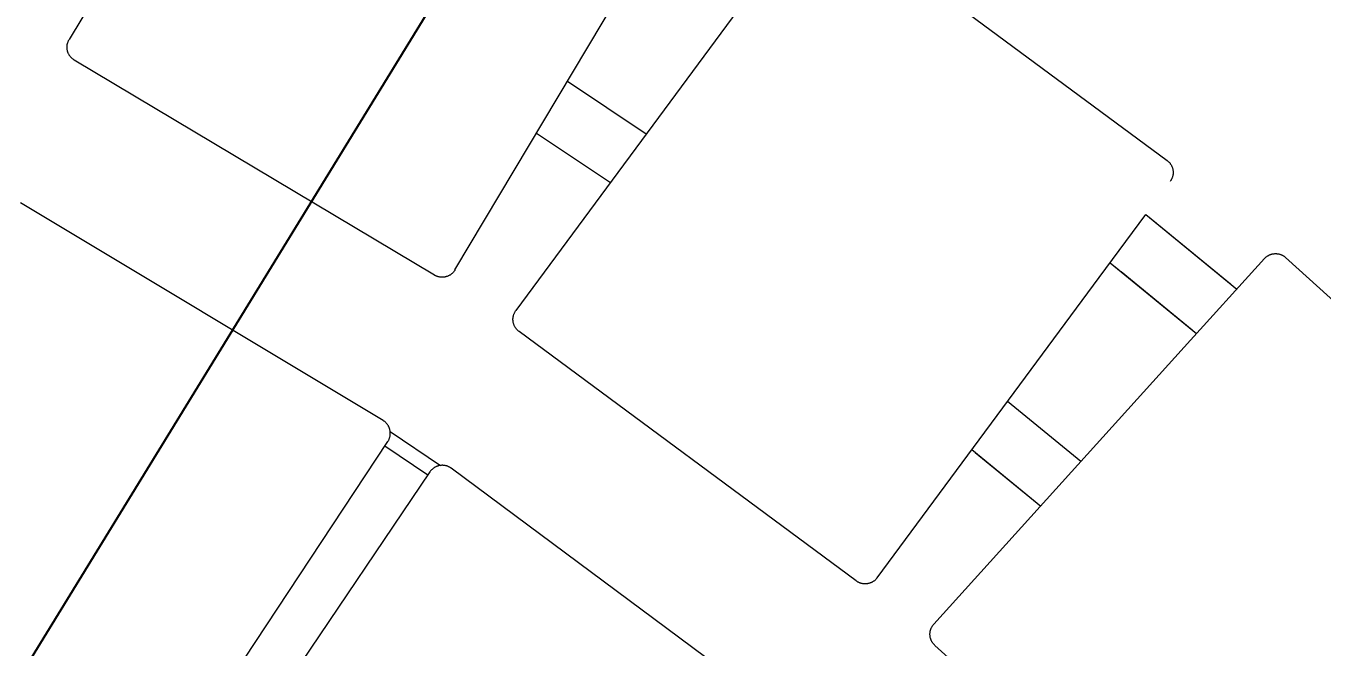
# Model space of a CAD drawing. Header units: inches. Extents: x -11 to 189, y -7 to 133.
# Drawn here: x 66.4 to 80.02, y 48.28 to 54.81 of the extents above; entities that cross this region are included whole.
import ezdxf

# ---------------------------------------------------------------- set-up
doc = ezdxf.new("R2010")
doc.units = ezdxf.units.IN
doc.layers.add('ZANO_R', color=7, linetype='Continuous', lineweight=0)
doc.layers.add('ZANO_W', color=1, linetype='Continuous', lineweight=0)
doc.styles.get("Standard").update_dxf_attribs({"font": 'arial.ttf'})
doc.dimstyles.new('amerykanie', dxfattribs={"dimtxt": 50, "dimasz": 50, "dimexe": 0.5, "dimexo": 0.5, "dimgap": 1, "dimtad": 1, "dimdec": 0, "dimzin": 0, "dimlunit": 5, "dimtxsty": 'Standard', "dimcen": 0.09, "dimclrd": 1, "dimclre": 1, "dimclrt": 1, "dimazin": 0, "dimtfac": 1, "dimtdec": 0, "dimtmove": 0, "dimatfit": 3, "dimfxl": 1, "dimtzin": 0, "dimarcsym": 1})

# ---------------------------------------------------------------- blocks, each defined once
blk = doc.blocks.new('*D404')
at = {"layer": 'ZANO_W', "color": 1, "lineweight": -2}
blk.add_line((71.748, 56.792), (53.374, 26.87), dxfattribs=at)
at = {"layer": 'ZANO_W', "color": 1}
blk.add_solid([(71.89, 56.705), (71.606, 56.88), (72.271, 57.645)], dxfattribs=at)
at = {"layer": 'ZANO_W', "color": 1, "insert": (53.436, 29.513), "char_height": 1.625, "attachment_point": 5, "rotation": 58.4481}
blk.add_mtext('R61', dxfattribs=at)

msp = doc.modelspace()

# ---------------------------------------------------------------- linework, layer by layer
at = {"layer": 'ZANO_R'}
for p, q in [((68.86266, 58.03741), (66.85097, 54.66718)), ((74.84953, 56.0186), (78.39488, 53.39681)), ((70.90765, 52.24574), (72.91935, 55.61598)), ((73.88194, 54.97502), (71.54822, 51.81921)), ((66.83922, 54.64303), (66.84123, 54.64802)), ((66.84123, 54.64802), (66.84342, 54.65293)), ((66.84342, 54.65293), (66.84577, 54.65776)), ((66.84577, 54.65776), (66.84829, 54.66252)), ((66.84829, 54.66252), (66.85097, 54.66718)), ((66.82871, 54.58517), (66.82876, 54.59055)), ((66.82885, 54.5798), (66.82871, 54.58517)), ((66.82876, 54.59055), (66.82899, 54.59592)), ((66.82917, 54.57443), (66.82885, 54.5798)), ((66.82899, 54.59592), (66.82941, 54.60128)), ((66.82967, 54.56907), (66.82917, 54.57443)), ((66.82941, 54.60128), (66.83, 54.60663)), ((66.83036, 54.56374), (66.82967, 54.56907)), ((66.83, 54.60663), (66.83078, 54.61195)), ((66.83122, 54.55843), (66.83036, 54.56374)), ((66.83078, 54.61195), (66.83174, 54.61724)), ((66.83227, 54.55316), (66.83122, 54.55843)), ((66.83174, 54.61724), (66.83288, 54.62249)), ((66.8335, 54.54792), (66.83227, 54.55316)), ((66.83288, 54.62249), (66.8342, 54.62771)), ((66.8349, 54.54273), (66.8335, 54.54792)), ((66.8342, 54.62771), (66.8357, 54.63287)), ((66.83648, 54.53759), (66.8349, 54.54273)), ((66.8357, 54.63287), (66.83737, 54.63798)), ((66.83824, 54.53251), (66.83648, 54.53759)), ((66.83737, 54.63798), (66.83922, 54.64303)), ((66.84017, 54.52749), (66.83824, 54.53251)), ((66.84227, 54.52254), (66.84017, 54.52749)), ((66.84453, 54.51766), (66.84227, 54.52254)), ((66.84696, 54.51287), (66.84453, 54.51766)), ((66.84956, 54.50816), (66.84696, 54.51287)), ((66.85231, 54.50354), (66.84956, 54.50816)), ((66.85522, 54.49902), (66.85231, 54.50354)), ((66.85828, 54.4946), (66.85522, 54.49902)), ((66.86149, 54.49028), (66.85828, 54.4946)), ((66.86485, 54.48608), (66.86149, 54.49028)), ((66.86835, 54.482), (66.86485, 54.48608)), ((66.87198, 54.47803), (66.86835, 54.482)), ((66.87575, 54.4742), (66.87198, 54.47803)), ((66.87965, 54.47049), (66.87575, 54.4742)), ((66.88367, 54.46692), (66.87965, 54.47049)), ((66.88781, 54.46349), (66.88367, 54.46692)), ((66.89207, 54.46021), (66.88781, 54.46349)), ((66.89643, 54.45707), (66.89207, 54.46021)), ((66.9009, 54.45408), (66.89643, 54.45707)), ((66.90547, 54.45124), (66.9009, 54.45408)), ((70.69171, 52.19123), (66.90547, 54.45124)), ((72.91895, 53.6728), (72.08923, 54.22528)), ((71.76611, 53.68393), (72.54409, 53.16591)), ((71.76611, 53.68393), (72.54412, 53.16588)), ((78.39488, 53.39681), (78.39914, 53.39354)), ((78.39914, 53.39354), (78.4033, 53.39012)), ((78.4033, 53.39012), (78.40733, 53.38657)), ((78.40733, 53.38657), (78.41125, 53.38288)), ((78.41125, 53.38288), (78.41503, 53.37906)), ((78.41503, 53.37906), (78.41868, 53.37511)), ((78.41868, 53.37511), (78.42219, 53.37104)), ((78.42219, 53.37104), (78.42557, 53.36685)), ((78.42557, 53.36685), (78.42879, 53.36255)), ((78.42879, 53.36255), (78.43187, 53.35814)), ((78.43187, 53.35814), (78.4348, 53.35363)), ((78.4348, 53.35363), (78.43757, 53.34902)), ((78.43757, 53.34902), (78.44018, 53.34432)), ((78.44018, 53.34432), (78.44263, 53.33953)), ((78.44263, 53.33953), (78.44492, 53.33466)), ((78.44492, 53.33466), (78.44703, 53.32972)), ((78.44703, 53.32972), (78.44898, 53.32471)), ((78.44898, 53.32471), (78.45076, 53.31963)), ((78.45076, 53.31963), (78.45236, 53.3145)), ((78.45236, 53.3145), (78.45378, 53.30931)), ((78.45378, 53.30931), (78.45503, 53.30408)), ((78.45503, 53.30408), (78.4561, 53.29881)), ((78.4561, 53.29881), (78.45698, 53.29351)), ((78.45698, 53.29351), (78.45769, 53.28818)), ((78.45769, 53.28818), (78.45821, 53.28283)), ((78.43098, 53.18093), (78.42786, 53.17655)), ((78.43395, 53.18541), (78.43098, 53.18093)), ((78.43677, 53.18999), (78.43395, 53.18541)), ((78.43943, 53.19466), (78.43677, 53.18999)), ((78.44193, 53.19943), (78.43943, 53.19466)), ((78.44426, 53.20427), (78.44193, 53.19943)), ((78.44643, 53.20919), (78.44426, 53.20427)), ((78.44843, 53.21419), (78.44643, 53.20919)), ((78.45025, 53.21924), (78.44843, 53.21419)), ((78.45191, 53.22436), (78.45025, 53.21924)), ((78.45338, 53.22953), (78.45191, 53.22436)), ((78.45468, 53.23475), (78.45338, 53.22953)), ((78.4558, 53.24001), (78.45468, 53.23475)), ((78.45674, 53.2453), (78.4558, 53.24001)), ((78.4575, 53.25063), (78.45674, 53.2453)), ((78.45808, 53.25597), (78.4575, 53.25063)), ((78.45847, 53.26134), (78.45808, 53.25597)), ((78.45821, 53.28283), (78.45855, 53.27746)), ((78.45868, 53.26671), (78.45847, 53.26134)), ((78.45855, 53.27746), (78.45871, 53.27209)), ((78.45871, 53.27209), (78.45868, 53.26671)), ((70.15138, 50.66369), (66.3381, 52.95042)), ((77.68052, 52.16596), (78.17003, 52.8279)), ((78.17003, 52.8279), (78.2825, 52.73751)), ((78.17003, 52.8279), (79.12765, 52.04389)), ((78.30617, 52.71844), (79.06095, 52.09956)), ((79.41854, 52.36546), (78.57534, 51.43335)), ((79.41854, 52.36546), (79.42222, 52.36938)), ((79.42222, 52.36938), (79.42602, 52.37318)), ((79.42602, 52.37318), (79.42996, 52.37684)), ((79.42996, 52.37684), (79.43402, 52.38037)), ((79.43402, 52.38037), (79.43819, 52.38376)), ((79.43819, 52.38376), (79.44248, 52.38701)), ((79.44248, 52.38701), (79.44688, 52.3901)), ((79.44688, 52.3901), (79.45138, 52.39305)), ((79.45138, 52.39305), (79.45597, 52.39583)), ((79.45597, 52.39583), (79.46066, 52.39846)), ((79.46066, 52.39846), (79.46544, 52.40093)), ((79.46544, 52.40093), (79.4703, 52.40324)), ((79.4703, 52.40324), (79.47524, 52.40537)), ((79.47524, 52.40537), (79.48024, 52.40734)), ((79.48024, 52.40734), (79.48531, 52.40913)), ((79.48531, 52.40913), (79.49044, 52.41075)), ((79.49044, 52.41075), (79.49562, 52.4122)), ((79.49562, 52.4122), (79.50084, 52.41347)), ((79.50084, 52.41347), (79.50611, 52.41455)), ((79.50611, 52.41455), (79.51141, 52.41546)), ((79.51141, 52.41546), (79.51674, 52.41619)), ((79.51674, 52.41619), (79.52209, 52.41673)), ((79.52209, 52.41673), (79.52745, 52.41709)), ((79.52745, 52.41709), (79.53283, 52.41727)), ((79.53283, 52.41727), (79.5382, 52.41726)), ((79.5382, 52.41726), (79.54358, 52.41707)), ((79.54358, 52.41707), (79.54894, 52.4167)), ((79.54894, 52.4167), (79.55429, 52.41614)), ((79.55429, 52.41614), (79.55962, 52.4154)), ((79.55962, 52.4154), (79.56491, 52.41448)), ((79.56491, 52.41448), (79.57018, 52.41338)), ((79.57018, 52.41338), (79.5754, 52.41211)), ((79.5754, 52.41211), (79.58058, 52.41065)), ((79.58058, 52.41065), (79.5857, 52.40902)), ((79.5857, 52.40902), (79.59077, 52.40721)), ((79.59077, 52.40721), (79.59577, 52.40523)), ((79.59577, 52.40523), (79.6007, 52.40308)), ((79.6007, 52.40308), (79.60555, 52.40077)), ((79.60555, 52.40077), (79.61032, 52.39829)), ((79.61032, 52.39829), (79.615, 52.39565)), ((79.615, 52.39565), (79.6196, 52.39285)), ((79.6196, 52.39285), (79.62409, 52.38989)), ((79.62409, 52.38989), (79.62848, 52.38679)), ((79.62848, 52.38679), (79.63276, 52.38353)), ((79.63276, 52.38353), (79.63693, 52.38013)), ((79.63693, 52.38013), (79.64097, 52.37659)), ((79.64097, 52.37659), (82.91097, 49.4185)), ((70.85988, 52.19549), (70.85535, 52.19258)), ((70.8643, 52.19855), (70.85988, 52.19549)), ((70.86861, 52.20176), (70.8643, 52.19855)), ((70.87281, 52.20512), (70.86861, 52.20176)), ((70.8769, 52.20862), (70.87281, 52.20512)), ((70.88086, 52.21225), (70.8769, 52.20862)), ((70.88469, 52.21602), (70.88086, 52.21225)), ((70.8884, 52.21992), (70.88469, 52.21602)), ((70.89197, 52.22394), (70.8884, 52.21992)), ((70.8954, 52.22808), (70.89197, 52.22394)), ((70.89869, 52.23234), (70.8954, 52.22808)), ((70.90183, 52.2367), (70.89869, 52.23234)), ((70.90481, 52.24117), (70.90183, 52.2367)), ((70.90765, 52.24574), (70.90481, 52.24117)), ((77.7952, 52.32104), (77.88729, 52.24699)), ((77.7952, 52.32104), (78.70473, 51.57638)), ((77.91071, 52.22812), (78.65763, 51.61569)), ((70.69637, 52.18856), (70.69171, 52.19123)), ((70.70113, 52.18604), (70.69637, 52.18856)), ((70.70596, 52.18369), (70.70113, 52.18604)), ((70.71088, 52.1815), (70.70596, 52.18369)), ((70.71586, 52.17949), (70.71088, 52.1815)), ((70.72091, 52.17764), (70.71586, 52.17949)), ((70.72602, 52.17597), (70.72091, 52.17764)), ((70.73119, 52.17447), (70.72602, 52.17597)), ((70.7364, 52.17315), (70.73119, 52.17447)), ((70.74165, 52.17201), (70.7364, 52.17315)), ((70.74695, 52.17105), (70.74165, 52.17201)), ((70.75227, 52.17027), (70.74695, 52.17105)), ((70.75761, 52.16968), (70.75227, 52.17027)), ((70.76297, 52.16926), (70.75761, 52.16968)), ((70.76834, 52.16903), (70.76297, 52.16926)), ((70.77372, 52.16898), (70.76834, 52.16903)), ((70.7791, 52.16912), (70.77372, 52.16898)), ((70.78446, 52.16944), (70.7791, 52.16912)), ((70.78982, 52.16994), (70.78446, 52.16944)), ((70.79515, 52.17063), (70.78982, 52.16994)), ((70.80046, 52.17149), (70.79515, 52.17063)), ((70.80573, 52.17254), (70.80046, 52.17149)), ((70.81097, 52.17377), (70.80573, 52.17254)), ((70.81616, 52.17517), (70.81097, 52.17377)), ((70.8213, 52.17675), (70.81616, 52.17517)), ((70.82638, 52.17851), (70.8213, 52.17675)), ((70.8314, 52.18044), (70.82638, 52.17851)), ((70.83635, 52.18254), (70.8314, 52.18044)), ((70.84123, 52.1848), (70.83635, 52.18254)), ((70.84602, 52.18723), (70.84123, 52.1848)), ((70.85074, 52.18983), (70.84602, 52.18723)), ((70.85535, 52.19258), (70.85074, 52.18983)), ((75.3468, 49.01015), (77.68052, 52.16596)), ((71.52765, 51.78158), (71.52965, 51.78657)), ((71.52965, 51.78657), (71.53181, 51.79149)), ((71.53181, 51.79149), (71.53415, 51.79634)), ((71.53415, 51.79634), (71.53665, 51.8011)), ((71.53665, 51.8011), (71.5393, 51.80577)), ((71.5393, 51.80577), (71.54212, 51.81036)), ((71.54212, 51.81036), (71.54509, 51.81484)), ((71.54509, 51.81484), (71.54822, 51.81921)), ((71.51737, 51.72368), (71.51739, 51.72906)), ((71.51752, 51.71831), (71.51737, 51.72368)), ((71.51739, 51.72906), (71.5176, 51.73443)), ((71.51786, 51.71294), (71.51752, 51.71831)), ((71.5176, 51.73443), (71.518, 51.73979)), ((71.51839, 51.70759), (71.51786, 51.71294)), ((71.518, 51.73979), (71.51858, 51.74514)), ((71.51909, 51.70226), (71.51839, 51.70759)), ((71.51858, 51.74514), (71.51933, 51.75046)), ((71.51998, 51.69695), (71.51909, 51.70226)), ((71.51933, 51.75046), (71.52027, 51.75576)), ((71.52105, 51.69168), (71.51998, 51.69695)), ((71.52027, 51.75576), (71.52139, 51.76102)), ((71.52229, 51.68645), (71.52105, 51.69168)), ((71.52139, 51.76102), (71.52269, 51.76624)), ((71.52372, 51.68127), (71.52229, 51.68645)), ((71.52269, 51.76624), (71.52417, 51.77141)), ((71.52532, 51.67613), (71.52372, 51.68127)), ((71.52417, 51.77141), (71.52582, 51.77652)), ((71.5271, 51.67106), (71.52532, 51.67613)), ((71.52582, 51.77652), (71.52765, 51.78158)), ((71.52904, 51.66604), (71.5271, 51.67106)), ((71.53116, 51.6611), (71.52904, 51.66604)), ((71.53345, 51.65623), (71.53116, 51.6611)), ((71.5359, 51.65145), (71.53345, 51.65623)), ((71.53851, 51.64675), (71.5359, 51.65145)), ((71.54128, 51.64214), (71.53851, 51.64675)), ((71.5442, 51.63763), (71.54128, 51.64214)), ((71.54728, 51.63322), (71.5442, 51.63763)), ((71.55051, 51.62892), (71.54728, 51.63322)), ((71.55388, 51.62473), (71.55051, 51.62892)), ((71.5574, 51.62066), (71.55388, 51.62473)), ((71.56105, 51.61671), (71.5574, 51.62066)), ((71.56483, 51.61289), (71.56105, 51.61671)), ((71.56874, 51.6092), (71.56483, 51.61289)), ((71.57278, 51.60564), (71.56874, 51.6092)), ((71.57693, 51.60223), (71.57278, 51.60564)), ((71.5812, 51.59896), (71.57693, 51.60223)), ((75.12654, 48.97717), (71.5812, 51.59896)), ((78.57534, 51.43335), (75.94226, 48.52263)), ((77.48882, 50.23227), (76.71753, 50.86374)), ((70.15594, 50.66085), (70.15138, 50.66369)), ((70.16041, 50.65785), (70.15594, 50.66085)), ((70.16477, 50.6547), (70.16041, 50.65785)), ((70.16902, 50.65141), (70.16477, 50.6547)), ((70.17315, 50.64797), (70.16902, 50.65141)), ((70.17716, 50.64439), (70.17315, 50.64797)), ((70.18105, 50.64068), (70.17716, 50.64439)), ((70.18481, 50.63683), (70.18105, 50.64068)), ((70.18844, 50.63286), (70.18481, 50.63683)), ((70.19193, 50.62877), (70.18844, 50.63286)), ((70.19528, 50.62456), (70.19193, 50.62877)), ((70.19848, 50.62024), (70.19528, 50.62456)), ((70.20153, 50.61582), (70.19848, 50.62024)), ((70.20443, 50.61129), (70.20153, 50.61582)), ((70.20718, 50.60667), (70.20443, 50.61129)), ((70.20976, 50.60195), (70.20718, 50.60667)), ((70.21218, 50.59715), (70.20976, 50.60195)), ((70.21444, 50.59227), (70.21218, 50.59715)), ((70.21653, 50.58731), (70.21444, 50.59227)), ((70.21845, 50.58229), (70.21653, 50.58731)), ((70.22019, 50.5772), (70.21845, 50.58229)), ((70.22176, 50.57206), (70.22019, 50.5772)), ((70.22316, 50.56687), (70.22176, 50.57206)), ((70.22437, 50.56163), (70.22316, 50.56687)), ((70.22541, 50.55635), (70.22437, 50.56163)), ((60.60074, 35.9087), (70.20179, 50.44183)), ((70.20179, 50.44183), (70.20365, 50.44472)), ((70.20365, 50.44472), (70.20545, 50.44764)), ((70.20545, 50.44764), (70.20813, 50.4523)), ((70.20813, 50.4523), (70.21066, 50.45705)), ((70.21066, 50.45705), (70.21302, 50.46188)), ((70.21302, 50.46188), (70.21522, 50.46679)), ((70.21522, 50.46679), (70.21724, 50.47177)), ((70.21724, 50.47177), (70.2191, 50.47682)), ((70.2191, 50.47682), (70.22078, 50.48192)), ((70.22078, 50.48192), (70.22229, 50.48709)), ((70.22229, 50.48709), (70.22362, 50.4923)), ((70.22362, 50.4923), (70.22477, 50.49755)), ((70.22477, 50.49755), (70.22574, 50.50284)), ((70.22627, 50.55104), (70.22541, 50.55635)), ((70.22574, 50.50284), (70.22653, 50.50816)), ((70.22694, 50.54571), (70.22627, 50.55104)), ((70.22653, 50.50816), (70.22714, 50.5135)), ((70.22655, 50.54901), (70.75711, 50.19133)), ((70.22743, 50.54035), (70.22694, 50.54571)), ((70.22714, 50.5135), (70.22757, 50.51886)), ((70.22774, 50.53498), (70.22743, 50.54035)), ((70.22757, 50.51886), (70.22781, 50.52423)), ((70.22787, 50.52961), (70.22774, 50.53498)), ((70.22781, 50.52423), (70.22787, 50.52961)), ((70.17171, 50.39631), (70.62338, 50.09192)), ((76.34268, 50.35684), (77.06592, 49.7647)), ((76.37831, 50.32812), (77.06588, 49.76474)), ((70.67025, 50.15251), (70.66629, 50.14887)), ((70.67432, 50.15601), (70.67025, 50.15251)), ((70.67852, 50.15938), (70.67432, 50.15601)), ((70.68283, 50.1626), (70.67852, 50.15938)), ((70.68724, 50.16567), (70.68283, 50.1626)), ((70.69176, 50.16858), (70.68724, 50.16567)), ((70.69637, 50.17135), (70.69176, 50.16858)), ((70.70108, 50.17395), (70.69637, 50.17135)), ((70.70587, 50.17639), (70.70108, 50.17395)), ((70.71074, 50.17866), (70.70587, 50.17639)), ((70.71569, 50.18077), (70.71074, 50.17866)), ((70.72071, 50.18271), (70.71569, 50.18077)), ((70.72579, 50.18447), (70.72071, 50.18271)), ((70.73092, 50.18606), (70.72579, 50.18447)), ((70.73611, 50.18748), (70.73092, 50.18606)), ((70.74134, 50.18871), (70.73611, 50.18748)), ((70.74662, 50.18977), (70.74134, 50.18871)), ((70.75192, 50.19065), (70.74662, 50.18977)), ((70.75725, 50.19134), (70.75192, 50.19065)), ((70.76261, 50.19185), (70.75725, 50.19134)), ((70.76797, 50.19218), (70.76261, 50.19185)), ((70.77335, 50.19233), (70.76797, 50.19218)), ((70.77873, 50.19229), (70.77335, 50.19233)), ((70.7841, 50.19207), (70.77873, 50.19229)), ((70.78946, 50.19167), (70.7841, 50.19207)), ((70.79481, 50.19108), (70.78946, 50.19167)), ((70.80013, 50.19031), (70.79481, 50.19108)), ((70.80542, 50.18936), (70.80013, 50.19031)), ((70.81068, 50.18823), (70.80542, 50.18936)), ((70.81589, 50.18692), (70.81068, 50.18823)), ((70.82106, 50.18543), (70.81589, 50.18692)), ((70.82617, 50.18377), (70.82106, 50.18543)), ((70.83123, 50.18193), (70.82617, 50.18377)), ((70.83622, 50.17992), (70.83123, 50.18193)), ((70.84113, 50.17774), (70.83622, 50.17992)), ((70.84597, 50.1754), (70.84113, 50.17774)), ((70.85073, 50.17289), (70.84597, 50.1754)), ((70.8554, 50.17022), (70.85073, 50.17289)), ((70.85997, 50.1674), (70.8554, 50.17022)), ((70.86445, 50.16442), (70.85997, 50.1674)), ((70.86882, 50.16128), (70.86445, 50.16442)), ((74.43845, 47.51025), (70.86882, 50.16128)), ((70.64452, 50.12315), (60.87923, 35.69987)), ((70.64452, 50.12315), (70.64648, 50.12597)), ((70.64648, 50.12597), (70.6485, 50.12875)), ((70.65178, 50.13301), (70.6485, 50.12875)), ((70.6552, 50.13716), (70.65178, 50.13301)), ((70.65876, 50.14119), (70.6552, 50.13716)), ((70.66246, 50.14509), (70.65876, 50.14119)), ((70.66629, 50.14887), (70.66246, 50.14509)), ((75.13092, 48.97405), (75.12654, 48.97717)), ((75.1354, 48.97107), (75.13092, 48.97405)), ((75.13998, 48.96826), (75.1354, 48.97107)), ((75.14466, 48.9656), (75.13998, 48.96826)), ((75.14942, 48.9631), (75.14466, 48.9656)), ((75.15426, 48.96077), (75.14942, 48.9631)), ((75.15918, 48.9586), (75.15426, 48.96077)), ((75.16418, 48.9566), (75.15918, 48.9586)), ((75.16923, 48.95478), (75.16418, 48.9566)), ((75.17435, 48.95312), (75.16923, 48.95478)), ((75.17952, 48.95165), (75.17435, 48.95312)), ((75.18474, 48.95035), (75.17952, 48.95165)), ((75.19, 48.94923), (75.18474, 48.95035)), ((75.19529, 48.94829), (75.19, 48.94923)), ((75.20062, 48.94753), (75.19529, 48.94829)), ((75.20596, 48.94695), (75.20062, 48.94753)), ((75.21133, 48.94656), (75.20596, 48.94695)), ((75.2167, 48.94635), (75.21133, 48.94656)), ((75.22208, 48.94632), (75.2167, 48.94635)), ((75.22745, 48.94648), (75.22208, 48.94632)), ((75.23282, 48.94682), (75.22745, 48.94648)), ((75.23817, 48.94734), (75.23282, 48.94682)), ((75.2435, 48.94805), (75.23817, 48.94734)), ((75.2488, 48.94893), (75.2435, 48.94805)), ((75.25408, 48.95), (75.2488, 48.94893)), ((75.25931, 48.95125), (75.25408, 48.95)), ((75.26449, 48.95267), (75.25931, 48.95125)), ((75.26962, 48.95427), (75.26449, 48.95267)), ((75.2747, 48.95605), (75.26962, 48.95427)), ((75.27971, 48.958), (75.2747, 48.95605)), ((75.28466, 48.96011), (75.27971, 48.958)), ((75.28952, 48.9624), (75.28466, 48.96011)), ((75.29431, 48.96485), (75.28952, 48.9624)), ((75.29901, 48.96746), (75.29431, 48.96485)), ((75.30362, 48.97023), (75.29901, 48.96746)), ((75.30813, 48.97316), (75.30362, 48.97023)), ((75.31254, 48.97624), (75.30813, 48.97316)), ((75.31684, 48.97946), (75.31254, 48.97624)), ((75.32103, 48.98284), (75.31684, 48.97946)), ((75.3251, 48.98635), (75.32103, 48.98284)), ((75.32905, 48.99), (75.3251, 48.98635)), ((75.33287, 48.99378), (75.32905, 48.99)), ((75.33656, 48.9977), (75.33287, 48.99378)), ((75.34011, 49.00173), (75.33656, 48.9977)), ((75.34353, 49.00589), (75.34011, 49.00173)), ((75.3468, 49.01015), (75.34353, 49.00589)), ((75.93532, 48.51442), (75.93872, 48.51858)), ((75.93872, 48.51858), (75.94226, 48.52263)), ((75.90159, 48.41986), (75.90178, 48.42524)), ((75.90159, 48.41448), (75.90159, 48.41986)), ((75.90176, 48.40911), (75.90159, 48.41448)), ((75.90212, 48.40374), (75.90176, 48.40911)), ((75.90178, 48.42524), (75.90216, 48.4306)), ((75.90267, 48.39839), (75.90212, 48.40374)), ((75.90216, 48.4306), (75.90271, 48.43595)), ((75.90339, 48.39307), (75.90267, 48.39839)), ((75.90271, 48.43595), (75.90345, 48.44127)), ((75.9043, 48.38777), (75.90339, 48.39307)), ((75.90345, 48.44127), (75.90437, 48.44657)), ((75.90539, 48.3825), (75.9043, 48.38777)), ((75.90437, 48.44657), (75.90547, 48.45184)), ((75.90666, 48.37727), (75.90539, 48.3825)), ((75.90547, 48.45184), (75.90675, 48.45706)), ((75.90675, 48.45706), (75.90821, 48.46224)), ((75.90821, 48.46224), (75.90984, 48.46736)), ((75.90984, 48.46736), (75.91165, 48.47242)), ((75.91165, 48.47242), (75.91363, 48.47742)), ((75.91363, 48.47742), (75.91577, 48.48235)), ((75.91577, 48.48235), (75.91809, 48.48721)), ((75.91809, 48.48721), (75.92057, 48.49198)), ((75.92057, 48.49198), (75.92321, 48.49666)), ((75.92321, 48.49666), (75.92601, 48.50125)), ((75.92601, 48.50125), (75.92896, 48.50575)), ((75.92896, 48.50575), (75.93207, 48.51014)), ((75.93207, 48.51014), (75.93532, 48.51442)), ((75.9081, 48.37209), (75.90666, 48.37727)), ((75.90972, 48.36697), (75.9081, 48.37209)), ((75.91152, 48.3619), (75.90972, 48.36697)), ((75.91348, 48.35689), (75.91152, 48.3619)), ((75.91562, 48.35196), (75.91348, 48.35689)), ((75.91792, 48.3471), (75.91562, 48.35196)), ((75.92039, 48.34232), (75.91792, 48.3471)), ((75.92302, 48.33763), (75.92039, 48.34232)), ((75.92581, 48.33303), (75.92302, 48.33763)), ((75.92875, 48.32853), (75.92581, 48.33303)), ((75.93185, 48.32414), (75.92875, 48.32853)), ((75.93509, 48.31985), (75.93185, 48.32414)), ((75.93848, 48.31567), (75.93509, 48.31985)), ((75.94201, 48.31162), (75.93848, 48.31567)), ((75.94568, 48.30768), (75.94201, 48.31162)), ((75.94947, 48.30388), (75.94568, 48.30768)), ((75.9534, 48.3002), (75.94947, 48.30388)), ((79.2234, 45.3421), (75.9534, 48.3002))]:
    msp.add_line(p, q, dxfattribs=at)

# ---------------------------------------------------------------- dimensions: what is measured, and where the dimension line sits
at = {"layer": 'ZANO_W'}
dim = msp.add_radius_dim(center=(40.34221, 5.64771), mpoint=(72.27084, 57.64467), dimstyle='amerykanie', override={"dimtxt": 1.625, "dimasz": 1, "dimgap": 0.5, "dimdec": 4, "dimaunit": 1, "dimadec": 1, "dimtdec": 4, "dimtmove": 1, "dimfrac": 2}, dxfattribs=at)
dim.commit()
dim.dimension.update_dxf_attribs({"geometry": '*D404', "text_midpoint": (54.56932, 28.81709), "dimtype": 164})

doc.saveas('drawing.dxf')
